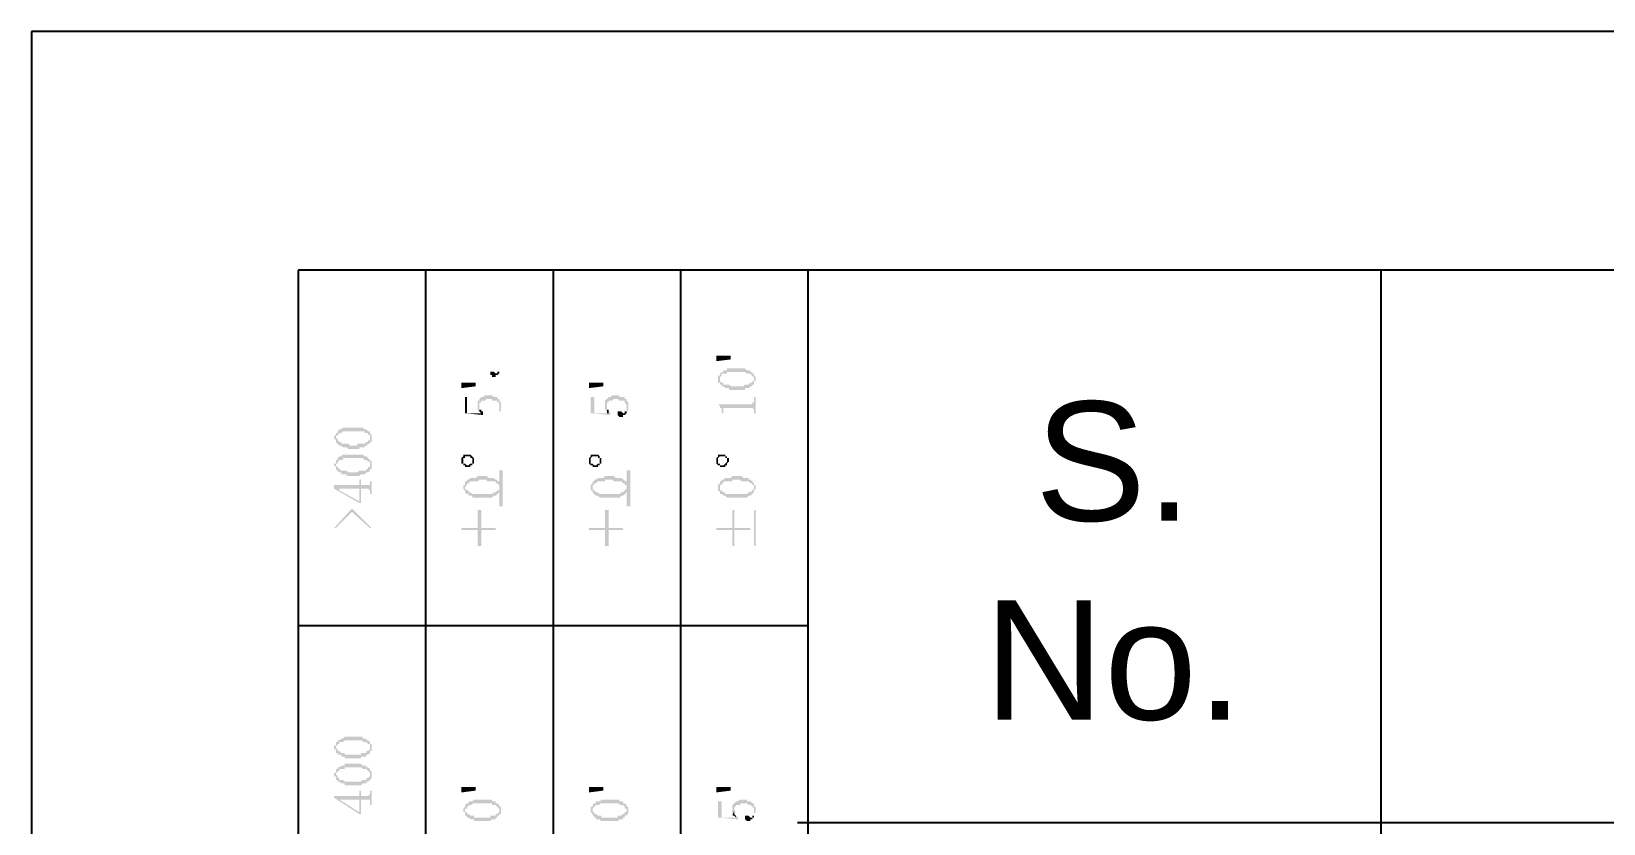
# Model space of a CAD drawing. Header units: millimetres. Extents: x 7018 to 13530, y 4187 to 5692.
# Drawn here: x 7512.01 to 7551.54, y 4802 to 4821.92 of the extents above; entities that cross this region are included whole.
import ezdxf

# ---------------------------------------------------------------- set-up
doc = ezdxf.new("R2010")
doc.units = ezdxf.units.MM
doc.styles.get("Standard").update_dxf_attribs({"font": 'arial.ttf'})

msp = doc.modelspace()

# ---------------------------------------------------------------- hatches: boundary and pattern name
at = {"transparency": 33554559}
for points in [[(7523.545, 4813.32), (7523.545, 4813.275), (7523.59, 4813.275), (7523.59, 4813.23), (7523.681, 4813.23), (7523.681, 4813.275), (7523.726, 4813.275), (7523.771, 4813.32), (7523.771, 4813.501), (7523.771, 4813.411), (7523.771, 4813.365), (7523.726, 4813.365), (7523.726, 4813.32), (7523.681, 4813.32), (7523.636, 4813.365), (7523.545, 4813.365)], [(7529.232, 4813.761), (7529.593, 4813.761), (7529.593, 4813.671), (7529.232, 4813.626)], [(7522.823, 4813.084), (7523.184, 4813.084), (7523.184, 4812.994), (7522.823, 4812.949)], [(7526.028, 4813.084), (7526.389, 4813.084), (7526.389, 4812.994), (7526.028, 4812.949)], [(7529.277, 4813.174), (7529.277, 4813.129), (7529.277, 4813.084), (7529.322, 4813.084), (7529.322, 4813.039), (7529.322, 4813.174), (7529.322, 4813.219), (7529.322, 4813.219), (7529.367, 4813.264), (7529.367, 4813.31), (7529.503, 4813.31), (7529.503, 4813.355), (7529.954, 4813.355), (7529.999, 4813.31), (7530.089, 4813.31), (7530.135, 4813.264), (7530.135, 4813.264), (7530.18, 4813.219), (7530.18, 4813.174), (7530.18, 4813.31), (7530.135, 4813.31), (7530.135, 4813.355), (7530.089, 4813.355), (7530.089, 4813.4), (7529.999, 4813.4), (7529.954, 4813.445), (7529.503, 4813.445), (7529.503, 4813.4), (7529.412, 4813.4), (7529.412, 4813.355), (7529.367, 4813.355), (7529.322, 4813.31), (7529.322, 4813.264), (7529.277, 4813.264), (7529.277, 4813.219), (7529.277, 4813.219)], [(7529.322, 4813.039), (7529.367, 4813.039), (7529.367, 4812.994), (7529.412, 4812.994), (7529.458, 4812.949), (7529.548, 4812.949), (7529.548, 4812.903), (7529.954, 4812.903), (7529.954, 4812.949), (7530.044, 4812.949), (7530.089, 4812.994), (7530.135, 4812.994), (7530.135, 4813.039), (7530.18, 4813.039), (7530.18, 4813.084), (7530.18, 4813.129), (7530.225, 4813.129), (7530.225, 4813.174), (7530.225, 4813.219), (7530.225, 4813.219), (7530.18, 4813.264), (7530.18, 4813.31), (7530.18, 4813.174), (7530.18, 4813.129), (7530.135, 4813.129), (7530.135, 4813.084), (7530.089, 4813.084), (7530.044, 4813.039), (7529.954, 4813.039), (7529.909, 4812.994), (7529.593, 4812.994), (7529.548, 4813.039), (7529.412, 4813.039), (7529.412, 4813.084), (7529.367, 4813.084), (7529.322, 4813.129), (7529.322, 4813.174), (7529.322, 4813.174)], [(7522.913, 4812.723), (7522.913, 4812.317), (7523.365, 4812.272), (7523.365, 4812.317), (7523.365, 4812.362), (7523.32, 4812.317), (7522.959, 4812.317), (7522.959, 4812.723)], [(7523.229, 4812.542), (7523.229, 4812.452), (7523.229, 4812.407), (7523.229, 4812.407), (7523.274, 4812.362), (7523.274, 4812.497), (7523.274, 4812.588), (7523.32, 4812.588), (7523.32, 4812.633), (7523.41, 4812.633), (7523.455, 4812.678), (7523.59, 4812.678), (7523.59, 4812.633), (7523.726, 4812.633), (7523.726, 4812.588), (7523.771, 4812.588), (7523.771, 4812.542), (7523.771, 4812.497), (7523.771, 4812.362), (7523.816, 4812.362), (7523.816, 4812.407), (7523.816, 4812.497), (7523.816, 4812.542), (7523.816, 4812.588), (7523.771, 4812.633), (7523.771, 4812.678), (7523.726, 4812.678), (7523.726, 4812.723), (7523.636, 4812.723), (7523.59, 4812.768), (7523.41, 4812.768), (7523.365, 4812.723), (7523.32, 4812.723), (7523.274, 4812.678), (7523.274, 4812.633), (7523.229, 4812.633), (7523.229, 4812.588)], [(7526.073, 4812.723), (7526.073, 4812.317), (7526.569, 4812.272), (7526.569, 4812.317), (7526.569, 4812.317), (7526.524, 4812.362), (7526.524, 4812.317), (7526.163, 4812.317), (7526.163, 4812.723)], [(7526.434, 4812.542), (7526.434, 4812.452), (7526.434, 4812.407), (7526.434, 4812.407), (7526.479, 4812.362), (7526.479, 4812.497), (7526.479, 4812.588), (7526.524, 4812.588), (7526.524, 4812.633), (7526.614, 4812.633), (7526.659, 4812.678), (7526.75, 4812.678), (7526.795, 4812.633), (7526.93, 4812.633), (7526.93, 4812.588), (7526.93, 4812.588), (7526.975, 4812.542), (7526.975, 4812.497), (7526.975, 4812.362), (7526.975, 4812.362), (7527.02, 4812.407), (7527.02, 4812.497), (7527.02, 4812.542), (7527.02, 4812.588), (7526.975, 4812.633), (7526.975, 4812.678), (7526.93, 4812.678), (7526.93, 4812.723), (7526.795, 4812.723), (7526.795, 4812.768), (7526.614, 4812.768), (7526.569, 4812.723), (7526.524, 4812.723), (7526.479, 4812.678), (7526.479, 4812.678), (7526.434, 4812.633), (7526.434, 4812.588)], [(7529.277, 4812.542), (7529.277, 4812.542), (7529.322, 4812.497), (7529.322, 4812.452), (7529.367, 4812.452), (7529.367, 4812.407), (7529.367, 4812.317), (7529.412, 4812.317), (7529.412, 4812.407), (7529.412, 4812.452), (7530.135, 4812.452), (7530.18, 4812.407), (7530.18, 4812.317), (7530.225, 4812.317), (7530.225, 4812.723), (7530.18, 4812.723), (7530.18, 4812.633), (7530.18, 4812.588), (7530.135, 4812.588), (7530.135, 4812.542), (7530.089, 4812.542)], [(7523.274, 4812.362), (7523.274, 4812.362), (7523.32, 4812.317), (7523.32, 4812.317), (7523.365, 4812.362), (7523.32, 4812.362), (7523.32, 4812.407), (7523.274, 4812.407), (7523.274, 4812.452), (7523.274, 4812.497)], [(7526.479, 4812.362), (7526.479, 4812.317), (7526.524, 4812.317), (7526.524, 4812.362), (7526.524, 4812.407), (7526.479, 4812.407), (7526.479, 4812.452), (7526.479, 4812.497)], [(7526.75, 4812.317), (7526.75, 4812.272), (7526.75, 4812.272), (7526.795, 4812.226), (7526.885, 4812.226), (7526.885, 4812.272), (7526.93, 4812.272), (7526.975, 4812.317), (7526.975, 4812.497), (7526.975, 4812.407), (7526.975, 4812.362), (7526.93, 4812.362), (7526.93, 4812.317), (7526.885, 4812.317), (7526.84, 4812.362), (7526.75, 4812.362)], [(7519.619, 4811.685), (7519.619, 4811.685), (7519.664, 4811.64), (7519.664, 4811.595), (7519.664, 4811.73), (7519.664, 4811.73), (7519.709, 4811.775), (7519.709, 4811.775), (7519.754, 4811.82), (7519.799, 4811.82), (7519.844, 4811.865), (7520.386, 4811.865), (7520.386, 4811.82), (7520.476, 4811.82), (7520.476, 4811.775), (7520.521, 4811.775), (7520.521, 4811.73), (7520.521, 4811.685), (7520.521, 4811.865), (7520.476, 4811.865), (7520.431, 4811.911), (7520.386, 4811.911), (7520.341, 4811.956), (7519.844, 4811.956), (7519.799, 4811.911), (7519.754, 4811.911), (7519.709, 4811.865), (7519.709, 4811.82), (7519.664, 4811.82), (7519.664, 4811.775), (7519.664, 4811.775), (7519.619, 4811.73)], [(7519.664, 4811.595), (7519.709, 4811.549), (7519.709, 4811.549), (7519.754, 4811.504), (7519.799, 4811.504), (7519.844, 4811.459), (7519.935, 4811.459), (7519.98, 4811.414), (7520.251, 4811.414), (7520.251, 4811.459), (7520.386, 4811.459), (7520.386, 4811.504), (7520.431, 4811.504), (7520.476, 4811.549), (7520.521, 4811.549), (7520.521, 4811.595), (7520.567, 4811.595), (7520.567, 4811.64), (7520.567, 4811.685), (7520.567, 4811.73), (7520.567, 4811.775), (7520.567, 4811.775), (7520.521, 4811.82), (7520.521, 4811.685), (7520.521, 4811.64), (7520.476, 4811.64), (7520.476, 4811.595), (7520.431, 4811.595), (7520.386, 4811.549), (7520.206, 4811.549), (7520.206, 4811.504), (7520.025, 4811.504), (7519.98, 4811.549), (7519.799, 4811.549), (7519.799, 4811.595), (7519.754, 4811.595), (7519.709, 4811.64), (7519.709, 4811.685), (7519.664, 4811.685)], [(7519.619, 4811.008), (7519.619, 4811.008), (7519.664, 4810.963), (7519.664, 4810.918), (7519.664, 4811.008), (7519.664, 4811.053), (7519.709, 4811.053), (7519.709, 4811.098), (7519.709, 4811.098), (7519.754, 4811.143), (7519.844, 4811.143), (7519.844, 4811.188), (7520.341, 4811.188), (7520.386, 4811.143), (7520.431, 4811.143), (7520.476, 4811.098), (7520.521, 4811.098), (7520.521, 4811.053), (7520.521, 4811.008), (7520.521, 4811.143), (7520.521, 4811.143), (7520.476, 4811.188), (7520.476, 4811.188), (7520.431, 4811.234), (7520.386, 4811.234), (7520.341, 4811.279), (7519.844, 4811.279), (7519.799, 4811.234), (7519.754, 4811.234), (7519.709, 4811.188), (7519.709, 4811.143), (7519.664, 4811.143), (7519.664, 4811.098), (7519.664, 4811.053), (7519.619, 4811.053)], [(7519.664, 4810.918), (7519.709, 4810.872), (7519.709, 4810.872), (7519.754, 4810.827), (7519.799, 4810.827), (7519.799, 4810.782), (7519.935, 4810.782), (7519.935, 4810.737), (7520.251, 4810.737), (7520.296, 4810.782), (7520.386, 4810.782), (7520.431, 4810.827), (7520.476, 4810.827), (7520.521, 4810.872), (7520.521, 4810.918), (7520.567, 4810.918), (7520.567, 4810.963), (7520.567, 4811.008), (7520.567, 4811.053), (7520.567, 4811.098), (7520.567, 4811.098), (7520.521, 4811.143), (7520.521, 4811.008), (7520.521, 4810.963), (7520.476, 4810.963), (7520.476, 4810.918), (7520.431, 4810.918), (7520.431, 4810.872), (7520.251, 4810.872), (7520.206, 4810.827), (7519.98, 4810.827), (7519.935, 4810.872), (7519.799, 4810.872), (7519.754, 4810.918), (7519.754, 4810.918), (7519.709, 4810.963), (7519.709, 4810.963), (7519.664, 4811.008), (7519.664, 4811.008)], [(7522.823, 4811.143), (7522.823, 4811.098), (7522.823, 4811.053), (7522.868, 4811.053), (7522.868, 4811.008), (7522.868, 4811.143), (7522.868, 4811.188), (7522.913, 4811.188), (7522.913, 4811.234), (7523.049, 4811.234), (7523.049, 4811.188), (7523.094, 4811.188), (7523.094, 4811.008), (7523.094, 4811.053), (7523.139, 4811.053), (7523.139, 4811.098), (7523.139, 4811.143), (7523.139, 4811.188), (7523.139, 4811.188), (7523.094, 4811.234), (7523.094, 4811.234), (7523.049, 4811.279), (7522.868, 4811.279), (7522.868, 4811.234), (7522.868, 4811.234), (7522.823, 4811.188), (7522.823, 4811.188)], [(7522.868, 4811.008), (7522.913, 4811.008), (7522.913, 4810.963), (7523.049, 4810.963), (7523.049, 4811.008), (7523.094, 4811.008), (7523.094, 4811.143), (7523.094, 4811.098), (7523.094, 4811.053), (7523.049, 4811.053), (7523.004, 4811.008), (7522.959, 4811.008), (7522.913, 4811.053), (7522.868, 4811.053), (7522.868, 4811.143), (7522.868, 4811.143)], [(7526.028, 4811.143), (7526.028, 4811.098), (7526.028, 4811.053), (7526.028, 4811.053), (7526.073, 4811.008), (7526.073, 4811.143), (7526.073, 4811.188), (7526.073, 4811.188), (7526.118, 4811.234), (7526.253, 4811.234), (7526.253, 4811.188), (7526.298, 4811.188), (7526.298, 4811.008), (7526.298, 4811.053), (7526.343, 4811.053), (7526.343, 4811.098), (7526.343, 4811.143), (7526.343, 4811.188), (7526.298, 4811.188), (7526.298, 4811.234), (7526.298, 4811.234), (7526.253, 4811.279), (7526.073, 4811.279), (7526.073, 4811.234), (7526.073, 4811.234), (7526.028, 4811.188), (7526.028, 4811.188)], [(7526.073, 4811.008), (7526.118, 4811.008), (7526.118, 4810.963), (7526.253, 4810.963), (7526.253, 4811.008), (7526.298, 4811.008), (7526.298, 4811.143), (7526.298, 4811.098), (7526.298, 4811.053), (7526.253, 4811.053), (7526.208, 4811.008), (7526.163, 4811.008), (7526.118, 4811.053), (7526.073, 4811.053), (7526.073, 4811.143), (7526.073, 4811.143)], [(7529.232, 4811.143), (7529.232, 4811.098), (7529.232, 4811.053), (7529.232, 4811.053), (7529.277, 4811.008), (7529.277, 4811.143), (7529.277, 4811.188), (7529.277, 4811.188), (7529.322, 4811.234), (7529.458, 4811.234), (7529.458, 4811.188), (7529.503, 4811.188), (7529.503, 4811.008), (7529.503, 4811.053), (7529.503, 4811.053), (7529.548, 4811.098), (7529.548, 4811.143), (7529.548, 4811.188), (7529.503, 4811.188), (7529.503, 4811.234), (7529.458, 4811.234), (7529.458, 4811.279), (7529.277, 4811.279), (7529.277, 4811.234), (7529.277, 4811.234), (7529.232, 4811.188), (7529.232, 4811.188)], [(7529.277, 4811.008), (7529.322, 4811.008), (7529.322, 4810.963), (7529.458, 4810.963), (7529.458, 4811.008), (7529.503, 4811.008), (7529.503, 4811.143), (7529.503, 4811.098), (7529.503, 4811.098), (7529.458, 4811.053), (7529.458, 4811.053), (7529.412, 4811.008), (7529.322, 4811.008), (7529.322, 4811.053), (7529.277, 4811.053), (7529.277, 4811.143), (7529.277, 4811.143)], [(7522.868, 4810.466), (7522.868, 4810.421), (7522.868, 4810.421), (7522.913, 4810.376), (7522.913, 4810.331), (7522.913, 4810.466), (7522.913, 4810.466), (7522.959, 4810.511), (7522.959, 4810.557), (7523.004, 4810.557), (7523.049, 4810.602), (7523.229, 4810.602), (7523.274, 4810.647), (7523.455, 4810.647), (7523.455, 4810.602), (7523.681, 4810.602), (7523.681, 4810.557), (7523.726, 4810.557), (7523.771, 4810.511), (7523.771, 4810.466), (7523.771, 4810.602), (7523.726, 4810.602), (7523.726, 4810.647), (7523.681, 4810.647), (7523.636, 4810.692), (7523.5, 4810.692), (7523.455, 4810.737), (7523.229, 4810.737), (7523.184, 4810.692), (7523.049, 4810.692), (7523.004, 4810.647), (7522.959, 4810.647), (7522.959, 4810.602), (7522.913, 4810.602), (7522.913, 4810.557), (7522.913, 4810.511), (7522.868, 4810.511)], [(7523.861, 4809.98), (7523.861, 4810.883), (7523.771, 4810.883), (7523.771, 4809.98)], [(7526.073, 4810.466), (7526.073, 4810.421), (7526.073, 4810.376), (7526.118, 4810.376), (7526.118, 4810.331), (7526.118, 4810.466), (7526.118, 4810.511), (7526.163, 4810.511), (7526.163, 4810.557), (7526.208, 4810.557), (7526.253, 4810.602), (7526.434, 4810.602), (7526.434, 4810.647), (7526.614, 4810.647), (7526.659, 4810.602), (7526.84, 4810.602), (7526.885, 4810.557), (7526.93, 4810.557), (7526.93, 4810.511), (7526.975, 4810.511), (7526.975, 4810.466), (7526.975, 4810.602), (7526.93, 4810.602), (7526.93, 4810.647), (7526.885, 4810.647), (7526.84, 4810.692), (7526.705, 4810.692), (7526.659, 4810.737), (7526.434, 4810.737), (7526.389, 4810.692), (7526.253, 4810.692), (7526.208, 4810.647), (7526.163, 4810.647), (7526.163, 4810.602), (7526.118, 4810.602), (7526.118, 4810.557), (7526.118, 4810.557), (7526.073, 4810.511)], [(7527.066, 4809.98), (7527.066, 4810.883), (7526.975, 4810.883), (7526.975, 4809.98)], [(7529.277, 4810.466), (7529.277, 4810.421), (7529.277, 4810.376), (7529.277, 4810.376), (7529.322, 4810.331), (7529.322, 4810.466), (7529.322, 4810.511), (7529.367, 4810.511), (7529.367, 4810.557), (7529.412, 4810.557), (7529.412, 4810.602), (7529.638, 4810.602), (7529.638, 4810.647), (7529.819, 4810.647), (7529.864, 4810.602), (7530.044, 4810.602), (7530.089, 4810.557), (7530.135, 4810.557), (7530.135, 4810.511), (7530.18, 4810.511), (7530.18, 4810.466), (7530.18, 4810.557), (7530.135, 4810.602), (7530.135, 4810.602), (7530.089, 4810.647), (7530.044, 4810.647), (7530.044, 4810.692), (7529.909, 4810.692), (7529.864, 4810.737), (7529.638, 4810.737), (7529.593, 4810.692), (7529.458, 4810.692), (7529.412, 4810.647), (7529.367, 4810.647), (7529.367, 4810.602), (7529.322, 4810.602), (7529.322, 4810.557), (7529.322, 4810.557), (7529.277, 4810.511)], [(7519.619, 4810.511), (7519.619, 4810.421), (7520.251, 4810.06), (7520.296, 4810.06), (7520.296, 4810.421), (7520.476, 4810.421), (7520.521, 4810.376), (7520.521, 4810.286), (7520.567, 4810.286), (7520.567, 4810.602), (7520.521, 4810.602), (7520.521, 4810.557), (7520.521, 4810.511), (7520.296, 4810.511), (7520.296, 4810.647), (7520.251, 4810.647), (7520.251, 4810.105), (7519.754, 4810.376), (7519.754, 4810.421)], [(7519.619, 4810.511), (7519.754, 4810.421), (7520.251, 4810.421), (7520.251, 4810.105), (7520.251, 4810.511)], [(7522.913, 4810.331), (7522.959, 4810.286), (7523.004, 4810.286), (7523.004, 4810.241), (7523.094, 4810.241), (7523.094, 4810.195), (7523.59, 4810.195), (7523.636, 4810.241), (7523.681, 4810.241), (7523.726, 4810.286), (7523.726, 4810.286), (7523.771, 4810.331), (7523.771, 4810.376), (7523.816, 4810.376), (7523.816, 4810.421), (7523.816, 4810.466), (7523.816, 4810.511), (7523.816, 4810.511), (7523.771, 4810.557), (7523.771, 4810.421), (7523.771, 4810.376), (7523.726, 4810.376), (7523.681, 4810.331), (7523.636, 4810.331), (7523.59, 4810.286), (7523.094, 4810.286), (7523.049, 4810.331), (7523.004, 4810.331), (7523.004, 4810.376), (7522.959, 4810.376), (7522.913, 4810.421), (7522.913, 4810.466)], [(7526.118, 4810.331), (7526.163, 4810.286), (7526.163, 4810.286), (7526.208, 4810.241), (7526.253, 4810.241), (7526.298, 4810.195), (7526.795, 4810.195), (7526.84, 4810.241), (7526.885, 4810.241), (7526.93, 4810.286), (7526.93, 4810.286), (7526.975, 4810.331), (7526.975, 4810.376), (7527.02, 4810.376), (7527.02, 4810.421), (7527.02, 4810.466), (7527.02, 4810.511), (7527.02, 4810.511), (7526.975, 4810.557), (7526.975, 4810.421), (7526.975, 4810.421), (7526.93, 4810.376), (7526.93, 4810.376), (7526.885, 4810.331), (7526.84, 4810.331), (7526.795, 4810.286), (7526.298, 4810.286), (7526.253, 4810.331), (7526.208, 4810.331), (7526.163, 4810.376), (7526.163, 4810.376), (7526.118, 4810.421), (7526.118, 4810.466)], [(7529.322, 4810.331), (7529.322, 4810.286), (7529.367, 4810.286), (7529.412, 4810.241), (7529.458, 4810.241), (7529.503, 4810.195), (7529.999, 4810.195), (7530.044, 4810.241), (7530.089, 4810.241), (7530.135, 4810.286), (7530.135, 4810.286), (7530.18, 4810.331), (7530.18, 4810.376), (7530.18, 4810.376), (7530.225, 4810.421), (7530.225, 4810.466), (7530.225, 4810.511), (7530.18, 4810.511), (7530.18, 4810.557), (7530.18, 4810.421), (7530.18, 4810.421), (7530.135, 4810.376), (7530.135, 4810.376), (7530.089, 4810.331), (7530.044, 4810.331), (7529.999, 4810.286), (7529.458, 4810.286), (7529.458, 4810.331), (7529.412, 4810.331), (7529.367, 4810.376), (7529.322, 4810.376), (7529.322, 4810.421), (7529.322, 4810.466)], [(7519.619, 4809.428), (7519.664, 4809.428), (7520.07, 4809.834), (7520.521, 4809.428), (7520.567, 4809.428), (7520.07, 4809.925)], [(7522.823, 4809.428), (7522.823, 4809.383), (7523.229, 4809.383), (7523.229, 4808.977), (7523.32, 4808.977), (7523.32, 4809.383), (7523.681, 4809.383), (7523.681, 4809.428), (7523.32, 4809.428), (7523.32, 4809.88), (7523.229, 4809.88), (7523.229, 4809.428)], [(7526.028, 4809.428), (7526.028, 4809.383), (7526.434, 4809.383), (7526.434, 4808.977), (7526.524, 4808.977), (7526.524, 4809.383), (7526.885, 4809.383), (7526.885, 4809.428), (7526.524, 4809.428), (7526.524, 4809.88), (7526.434, 4809.88), (7526.434, 4809.428)], [(7529.232, 4809.428), (7529.232, 4809.383), (7529.638, 4809.383), (7529.638, 4808.977), (7529.683, 4808.977), (7529.683, 4809.383), (7530.089, 4809.383), (7530.089, 4809.428), (7529.683, 4809.428), (7529.683, 4809.88), (7529.638, 4809.88), (7529.638, 4809.428)], [(7530.225, 4808.977), (7530.225, 4809.88), (7530.18, 4809.88), (7530.18, 4808.977)], [(7519.619, 4803.911), (7519.619, 4803.866), (7519.664, 4803.866), (7519.664, 4803.82), (7519.664, 4803.775), (7519.664, 4803.911), (7519.664, 4803.956), (7519.709, 4803.956), (7519.709, 4804.001), (7519.754, 4804.001), (7519.754, 4804.046), (7519.844, 4804.046), (7519.89, 4804.091), (7520.341, 4804.091), (7520.341, 4804.046), (7520.431, 4804.046), (7520.476, 4804.001), (7520.521, 4804.001), (7520.521, 4803.956), (7520.521, 4803.911), (7520.521, 4804.046), (7520.521, 4804.046), (7520.476, 4804.091), (7520.431, 4804.091), (7520.431, 4804.136), (7520.341, 4804.136), (7520.341, 4804.182), (7519.89, 4804.182), (7519.844, 4804.136), (7519.799, 4804.136), (7519.754, 4804.091), (7519.709, 4804.091), (7519.709, 4804.046), (7519.664, 4804.046), (7519.664, 4804.001), (7519.664, 4803.956), (7519.619, 4803.956)], [(7519.664, 4803.775), (7519.709, 4803.775), (7519.709, 4803.73), (7519.799, 4803.73), (7519.799, 4803.685), (7519.89, 4803.685), (7519.89, 4803.64), (7520.296, 4803.64), (7520.296, 4803.685), (7520.431, 4803.685), (7520.431, 4803.73), (7520.476, 4803.73), (7520.521, 4803.775), (7520.521, 4803.82), (7520.567, 4803.82), (7520.567, 4803.866), (7520.567, 4803.911), (7520.567, 4803.956), (7520.567, 4804.001), (7520.521, 4804.001), (7520.521, 4804.046), (7520.521, 4803.911), (7520.521, 4803.866), (7520.521, 4803.866), (7520.476, 4803.82), (7520.431, 4803.82), (7520.431, 4803.775), (7520.296, 4803.775), (7520.296, 4803.73), (7519.89, 4803.73), (7519.89, 4803.775), (7519.799, 4803.775), (7519.754, 4803.82), (7519.709, 4803.82), (7519.709, 4803.866), (7519.709, 4803.866), (7519.664, 4803.911), (7519.664, 4803.911)], [(7519.619, 4803.234), (7519.619, 4803.189), (7519.664, 4803.189), (7519.664, 4803.143), (7519.664, 4803.098), (7519.664, 4803.234), (7519.664, 4803.279), (7519.709, 4803.279), (7519.709, 4803.324), (7519.754, 4803.324), (7519.754, 4803.369), (7519.89, 4803.369), (7519.89, 4803.414), (7520.296, 4803.414), (7520.341, 4803.369), (7520.431, 4803.369), (7520.476, 4803.324), (7520.476, 4803.324), (7520.521, 4803.279), (7520.521, 4803.234), (7520.521, 4803.369), (7520.521, 4803.369), (7520.476, 4803.414), (7520.431, 4803.414), (7520.431, 4803.459), (7520.341, 4803.459), (7520.296, 4803.505), (7519.89, 4803.505), (7519.89, 4803.459), (7519.799, 4803.459), (7519.754, 4803.414), (7519.709, 4803.414), (7519.709, 4803.369), (7519.664, 4803.369), (7519.664, 4803.324), (7519.664, 4803.279), (7519.619, 4803.279)], [(7519.664, 4803.098), (7519.709, 4803.098), (7519.709, 4803.053), (7519.754, 4803.053), (7519.799, 4803.008), (7519.89, 4803.008), (7519.89, 4802.963), (7520.296, 4802.963), (7520.341, 4803.008), (7520.431, 4803.008), (7520.431, 4803.053), (7520.476, 4803.053), (7520.521, 4803.098), (7520.521, 4803.098), (7520.567, 4803.143), (7520.567, 4803.189), (7520.567, 4803.234), (7520.567, 4803.279), (7520.567, 4803.324), (7520.521, 4803.324), (7520.521, 4803.369), (7520.521, 4803.234), (7520.521, 4803.189), (7520.521, 4803.189), (7520.476, 4803.143), (7520.431, 4803.143), (7520.431, 4803.098), (7520.341, 4803.098), (7520.296, 4803.053), (7519.89, 4803.053), (7519.844, 4803.098), (7519.754, 4803.098), (7519.754, 4803.143), (7519.709, 4803.143), (7519.709, 4803.189), (7519.709, 4803.189), (7519.664, 4803.234), (7519.664, 4803.234)], [(7519.619, 4802.692), (7519.619, 4802.647), (7520.251, 4802.241), (7520.296, 4802.241), (7520.296, 4802.602), (7520.521, 4802.602), (7520.521, 4802.557), (7520.521, 4802.466), (7520.567, 4802.466), (7520.567, 4802.828), (7520.521, 4802.828), (7520.521, 4802.782), (7520.521, 4802.737), (7520.521, 4802.737), (7520.476, 4802.692), (7520.296, 4802.692), (7520.296, 4802.828), (7520.251, 4802.828), (7520.251, 4802.286), (7519.754, 4802.602), (7519.754, 4802.602)], [(7522.823, 4802.918), (7523.184, 4802.918), (7523.184, 4802.828), (7522.823, 4802.782)], [(7526.028, 4802.918), (7526.389, 4802.918), (7526.389, 4802.828), (7526.028, 4802.782)], [(7529.232, 4802.918), (7529.593, 4802.918), (7529.593, 4802.828), (7529.232, 4802.782)], [(7519.619, 4802.692), (7519.754, 4802.602), (7520.251, 4802.602), (7520.251, 4802.286), (7520.251, 4802.692)], [(7522.868, 4802.331), (7522.868, 4802.286), (7522.913, 4802.286), (7522.913, 4802.241), (7522.913, 4802.196), (7522.913, 4802.331), (7522.913, 4802.376), (7522.959, 4802.376), (7522.959, 4802.421), (7523.004, 4802.421), (7523.004, 4802.466), (7523.094, 4802.466), (7523.094, 4802.512), (7523.59, 4802.512), (7523.59, 4802.466), (7523.681, 4802.466), (7523.726, 4802.421), (7523.726, 4802.421), (7523.771, 4802.376), (7523.771, 4802.331), (7523.771, 4802.466), (7523.771, 4802.466), (7523.726, 4802.512), (7523.681, 4802.512), (7523.681, 4802.557), (7523.59, 4802.557), (7523.59, 4802.602), (7523.139, 4802.602), (7523.094, 4802.557), (7523.004, 4802.557), (7523.004, 4802.512), (7522.959, 4802.512), (7522.913, 4802.466), (7522.913, 4802.421), (7522.913, 4802.421), (7522.868, 4802.376), (7522.868, 4802.376)], [(7522.913, 4802.196), (7522.959, 4802.196), (7522.959, 4802.151), (7523.004, 4802.151), (7523.049, 4802.105), (7523.139, 4802.105), (7523.139, 4802.06), (7523.545, 4802.06), (7523.59, 4802.105), (7523.681, 4802.105), (7523.681, 4802.151), (7523.726, 4802.151), (7523.726, 4802.196), (7523.771, 4802.196), (7523.771, 4802.241), (7523.816, 4802.241), (7523.816, 4802.331), (7523.816, 4802.376), (7523.816, 4802.421), (7523.771, 4802.421), (7523.771, 4802.466), (7523.771, 4802.331), (7523.771, 4802.286), (7523.771, 4802.286), (7523.726, 4802.241), (7523.681, 4802.241), (7523.681, 4802.196), (7523.545, 4802.196), (7523.545, 4802.151), (7523.139, 4802.151), (7523.139, 4802.196), (7523.049, 4802.196), (7523.004, 4802.241), (7522.959, 4802.241), (7522.959, 4802.286), (7522.913, 4802.286), (7522.913, 4802.331), (7522.913, 4802.331)], [(7526.073, 4802.331), (7526.073, 4802.286), (7526.073, 4802.286), (7526.118, 4802.241), (7526.118, 4802.196), (7526.118, 4802.331), (7526.118, 4802.376), (7526.118, 4802.376), (7526.163, 4802.421), (7526.163, 4802.421), (7526.208, 4802.466), (7526.298, 4802.466), (7526.298, 4802.512), (7526.795, 4802.512), (7526.795, 4802.466), (7526.885, 4802.466), (7526.93, 4802.421), (7526.93, 4802.376), (7526.975, 4802.376), (7526.975, 4802.331), (7526.975, 4802.466), (7526.975, 4802.466), (7526.93, 4802.512), (7526.885, 4802.512), (7526.885, 4802.557), (7526.795, 4802.557), (7526.795, 4802.602), (7526.343, 4802.602), (7526.298, 4802.557), (7526.208, 4802.557), (7526.208, 4802.512), (7526.163, 4802.512), (7526.118, 4802.466), (7526.118, 4802.421), (7526.073, 4802.421), (7526.073, 4802.376), (7526.073, 4802.376)], [(7526.118, 4802.196), (7526.163, 4802.196), (7526.163, 4802.151), (7526.208, 4802.151), (7526.208, 4802.105), (7526.298, 4802.105), (7526.343, 4802.06), (7526.75, 4802.06), (7526.795, 4802.105), (7526.885, 4802.105), (7526.885, 4802.151), (7526.93, 4802.151), (7526.93, 4802.196), (7526.975, 4802.196), (7526.975, 4802.241), (7527.02, 4802.241), (7527.02, 4802.331), (7527.02, 4802.376), (7527.02, 4802.421), (7526.975, 4802.421), (7526.975, 4802.466), (7526.975, 4802.331), (7526.975, 4802.286), (7526.93, 4802.286), (7526.93, 4802.241), (7526.885, 4802.241), (7526.84, 4802.196), (7526.75, 4802.196), (7526.75, 4802.151), (7526.343, 4802.151), (7526.343, 4802.196), (7526.253, 4802.196), (7526.208, 4802.241), (7526.163, 4802.241), (7526.163, 4802.286), (7526.118, 4802.286), (7526.118, 4802.331), (7526.118, 4802.331)], [(7529.277, 4802.557), (7529.277, 4802.151), (7529.774, 4802.105), (7529.774, 4802.151), (7529.774, 4802.151), (7529.728, 4802.196), (7529.728, 4802.151), (7529.367, 4802.151), (7529.367, 4802.557)], [(7529.638, 4802.376), (7529.638, 4802.331), (7529.638, 4802.241), (7529.638, 4802.196), (7529.683, 4802.331), (7529.683, 4802.421), (7529.728, 4802.421), (7529.728, 4802.466), (7529.819, 4802.466), (7529.864, 4802.512), (7529.999, 4802.512), (7530.044, 4802.466), (7530.089, 4802.466), (7530.135, 4802.421), (7530.135, 4802.421), (7530.18, 4802.376), (7530.18, 4802.331), (7530.18, 4802.196), (7530.18, 4802.241), (7530.225, 4802.286), (7530.225, 4802.331), (7530.225, 4802.421), (7530.18, 4802.421), (7530.18, 4802.466), (7530.18, 4802.512), (7530.135, 4802.512), (7530.089, 4802.557), (7529.999, 4802.557), (7529.999, 4802.602), (7529.819, 4802.602), (7529.774, 4802.557), (7529.728, 4802.557), (7529.683, 4802.512), (7529.683, 4802.512), (7529.638, 4802.466), (7529.638, 4802.421)], [(7529.638, 4802.196), (7529.683, 4802.196), (7529.728, 4802.151), (7529.728, 4802.196), (7529.728, 4802.196), (7529.683, 4802.241), (7529.683, 4802.286), (7529.683, 4802.331)], [(7529.954, 4802.151), (7529.954, 4802.105), (7529.954, 4802.105), (7529.999, 4802.06), (7530.089, 4802.06), (7530.089, 4802.105), (7530.135, 4802.105), (7530.135, 4802.151), (7530.18, 4802.151), (7530.18, 4802.331), (7530.18, 4802.286), (7530.18, 4802.196), (7530.135, 4802.196), (7530.135, 4802.151), (7530.089, 4802.151), (7530.044, 4802.196), (7529.954, 4802.196)]]:
    msp.add_hatch(color=256, dxfattribs=at).paths.add_polyline_path(points)

# ---------------------------------------------------------------- linework, layer by layer
for p, q in [((7927.972, 4815.918), (7518.716, 4815.918)), ((7518.716, 4815.918), (7518.716, 4529.177)), ((7545.941, 4815.918), (7545.941, 4559.957)), ((7531.273, 4802.029), (7927.711, 4802.029))]:
    msp.add_line(p, q)
msp.add_lwpolyline([(7932.01, 4524.918), (7932.01, 4821.918), (7512.01, 4821.918), (7512.01, 4524.918)], close=True)
for points in [[(7521.921, 4815.918), (7521.921, 4742.004)], [(7525.125, 4815.918), (7525.125, 4742.004)], [(7528.329, 4815.918), (7528.329, 4742.004)], [(7531.534, 4815.918), (7531.534, 4529.177)], [(7518.716, 4806.98), (7531.534, 4806.98)]]:
    msp.add_lwpolyline(points)

# ---------------------------------------------------------------- texts
at = {"insert": (7539.221, 4808.591), "char_height": 2.9997, "width": 34.34827, "attachment_point": 5}
msp.add_mtext('S. \\PNo.', dxfattribs=at)

doc.saveas('drawing.dxf')
